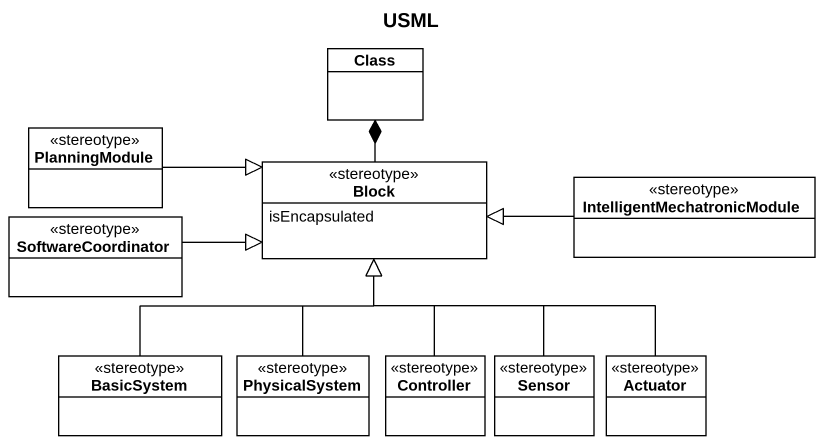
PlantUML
@startuml
title USML
hide circle
hide empty members
class "Class" as Class_
class PlanningModule <<stereotype>>
class Block <<stereotype>> {
  isEncapsulated
}
class IntelligentMechatronicModule <<stereotype>>
class SoftwareCoordinator <<stereotype>>
class BasicSystem <<stereotype>>
class PhysicalSystem <<stereotype>>
class Controller <<stereotype>>
class Sensor <<stereotype>>
class Actuator <<stereotype>>
PlanningModule -right-|> Block
Block -up-* Class_
IntelligentMechatronicModule -left-|> Block
SoftwareCoordinator -right-|> Block
BasicSystem -up-|> Block
PhysicalSystem -up-|> Block
Controller -up-|> Block
Sensor -up-|> Block
Actuator -up-|> Block
@enduml
